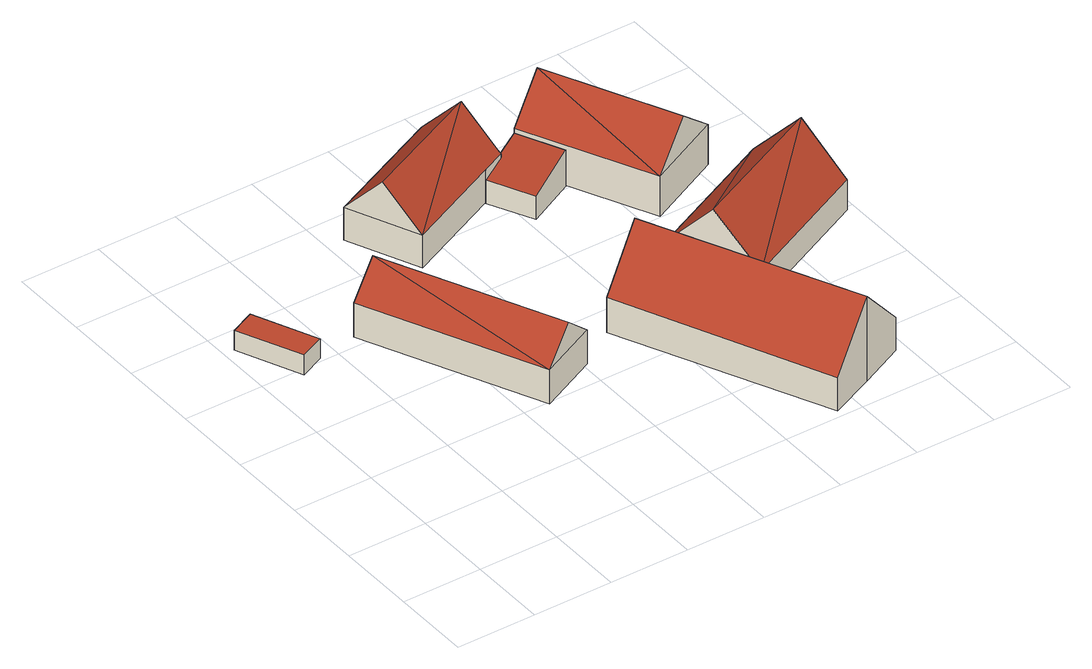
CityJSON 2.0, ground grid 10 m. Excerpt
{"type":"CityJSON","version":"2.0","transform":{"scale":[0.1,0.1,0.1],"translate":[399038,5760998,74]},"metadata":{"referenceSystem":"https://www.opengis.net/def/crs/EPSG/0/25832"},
"CityObjects":{
"building1":{"type":"Building","attributes":{"Gemeindeschluessel":"05515000","Geometrietyp2DReferenz":"3000","function":"51009_1611","roofType":"1000","measuredHeight":2.59},"geometry":[{"type":"Solid","lod":"2","boundaries":[[[[0,1,2,3]],[[4,5,1,0]],[[6,7,5,4]],[[3,2,7,6]],[[4,0,3,6]],[[1,5,7,2]]]],"semantics":{"surfaces":[{"type":"WallSurface"},{"type":"RoofSurface"},{"type":"GroundSurface"}],"values":[[0,0,0,0,1,2]]}}]},
"building2":{"type":"Building","attributes":{"Gemeindeschluessel":"05515000","Geometrietyp2DReferenz":"3000","function":"31001_1000","roofType":"3100","measuredHeight":8.22},"address":[{"country":"Germany","locality":"Münster","thoroughfareNumber":"491b","thoroughfareName":"Rüschhausweg"},{"country":"Germany","locality":"Münster","thoroughfareNumber":"491a","thoroughfareName":"Rüschhausweg"}],"geometry":[{"type":"Solid","lod":"2","boundaries":[[[[8,9,10,11]],[[12,13,9,8]],[[14,15,13,12]],[[11,10,15,14]],[[8,16,12]],[[14,17,11]],[[16,8,11]],[[11,17,16]],[[12,16,17]],[[17,14,12]],[[9,13,15,10]]]],"semantics":{"surfaces":[{"type":"WallSurface"},{"type":"RoofSurface"},{"type":"GroundSurface"}],"values":[[0,0,0,0,0,0,1,1,1,1,2]]}}]},
"building3":{"type":"Building","attributes":{"Gemeindeschluessel":"05515000","Geometrietyp2DReferenz":"3000","function":"31001_2700","roofType":"5000","measuredHeight":9.51},"geometry":[{"type":"Solid","lod":"2","boundaries":[[[[18,19,20,21]],[[22,23,19,18]],[[24,25,23,22]],[[26,27,25,24]],[[28,29,27,26]],[[21,20,29,28]],[[18,21,30,31]],[[26,24,32,31,28]],[[30,28,31]],[[32,24,22]],[[31,32,22,18]],[[30,21,28]],[[19,23,25,27,29,20]]]],"semantics":{"surfaces":[{"type":"WallSurface"},{"type":"RoofSurface"},{"type":"GroundSurface"}],"values":[[0,0,0,0,0,0,1,1,1,0,0,0,2]]}}]},
"building4":{"type":"Building","attributes":{"Gemeindeschluessel":"05515000","Geometrietyp2DReferenz":"3000","function":"31001_1000","roofType":"3100","measuredHeight":11.24},"address":[{"country":"Germany","locality":"Münster","thoroughfareNumber":"491","thoroughfareName":"Rüschhausweg"}],"geometry":[{"type":"Solid","lod":"2","boundaries":[[[[33,34,35,36]],[[37,38,34,33]],[[39,40,38,37]],[[41,42,40,39]],[[43,44,42,41]],[[45,46,44,43]],[[47,48,46,45]],[[36,35,48,47]],[[41,39,37,43]],[[33,36,47,45,43,37]],[[34,38,40,42,44,46,48,35]]]],"semantics":{"surfaces":[{"type":"WallSurface"},{"type":"RoofSurface"},{"type":"GroundSurface"}],"values":[[0,0,0,0,0,0,0,0,1,1,2]]}}]},
"building5":{"type":"Building","attributes":{"Gemeindeschluessel":"05515000","Geometrietyp2DReferenz":"3000","function":"51009_1610","roofType":"2100","measuredHeight":4.77},"geometry":[{"type":"Solid","lod":"2","boundaries":[[[[49,50,51,52]],[[53,54,50,49]],[[55,56,54,53]],[[57,58,56,55]],[[59,60,58,57]],[[52,51,60,59]],[[57,55,53,49,52,59]],[[50,54,56,58,60,51]]]],"semantics":{"surfaces":[{"type":"WallSurface"},{"type":"RoofSurface"},{"type":"GroundSurface"}],"values":[[0,0,0,0,0,0,1,2]]}}]},
"building6":{"type":"Building","attributes":{"Gemeindeschluessel":"05515000","Geometrietyp2DReferenz":"3000","function":"31001_2700","roofType":"3100","measuredHeight":10.26},"geometry":[{"type":"Solid","lod":"2","boundaries":[[[[61,62,63,64]],[[65,66,62,61]],[[67,68,66,65]],[[64,63,68,67]],[[61,69,65]],[[67,70,64]],[[70,69,61]],[[61,64,70]],[[69,70,67]],[[67,65,69]],[[62,66,68,63]]]],"semantics":{"surfaces":[{"type":"WallSurface"},{"type":"RoofSurface"},{"type":"GroundSurface"}],"values":[[0,0,0,0,0,0,1,1,1,1,2]]}}]},
"building7":{"type":"Building","attributes":{"Gemeindeschluessel":"05515000","Geometrietyp2DReferenz":"3000","function":"31001_2700","roofType":"3100","measuredHeight":9.85},"geometry":[{"type":"Solid","lod":"2","boundaries":[[[[71,72,73,74]],[[75,76,72,71]],[[77,78,76,75]],[[74,73,78,77]],[[71,79,75]],[[77,80,74]],[[79,71,74]],[[74,80,79]],[[75,79,80]],[[80,77,75]],[[72,76,78,73]]]],"semantics":{"surfaces":[{"type":"WallSurface"},{"type":"RoofSurface"},{"type":"GroundSurface"}],"values":[[0,0,0,0,0,0,1,1,1,1,2]]}}]}
},
"vertices":[
[37,473,40],[37,473,14],[6,459,14],[6,459,40],[72,394,40],[72,394,14],[41,380,40],[41,380,14],
[305,231,50],[305,231,5],[204,448,5],[204,448,50],[231,196,50],[231,196,5],[130,414,50],[130,414,5],[268,213,87],[167,431,87],
[371,628,50],[371,628,7],[220,559,7],[220,559,50],[410,543,50],[410,543,7],[412,540,50],[412,540,7],[382,526,50],[382,526,7],[260,470,50],[260,470,7],[240,515,102],[391,584,102],[410,543,54],
[587,61,48],[587,61,4],[518,211,4],[518,211,47],[531,35,116],[531,35,4],[474,9,48],[474,9,4],[355,266,50],[355,266,4],[410,292,116],[410,292,4],[465,317,50],[465,317,4],[467,314,49],[467,314,4],
[442,558,54],[442,558,6],[410,543,6],[410,543,45],[469,501,54],[469,501,6],[409,471,37],[409,471,6],[382,526,37],[382,526,6],[412,540,45],[412,540,6],
[638,394,48],[638,394,8],[467,314,8],[467,314,48],[687,291,48],[687,291,8],[518,211,48],[518,211,8],[663,342,110],[492,263,110],
[614,444,60],[614,444,7],[537,605,7],[537,605,60],[519,398,60],[519,398,7],[442,558,60],[442,558,7],[566,421,106],[489,582,106]
]}
